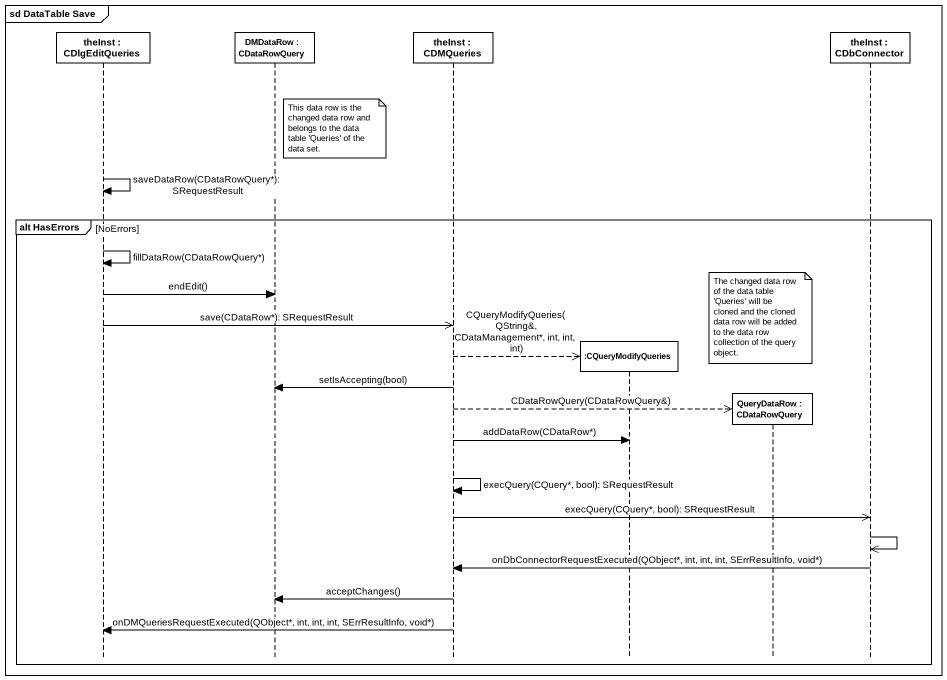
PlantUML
@startuml
mainframe sd DataTable Save
hide footbox
participant "theInst : CDlgEditQueries" as theInst
participant "DMDataRow : CDataRowQuery" as DMDataRow
participant "theInst : CDMQueries" as theInst_2
participant ":CQueryModifyQueries" as CQueryModifyQueries
participant "QueryDataRow : CDataRowQuery" as QueryDataRow
participant "theInst : CDbConnector" as theInst_3

note right of DMDataRow : This data row is the changed data row and belongs to the data table 'Queries' of the data set.
theInst -> theInst : saveDataRow(CDataRowQuery*): SRequestResult
group alt HasErrors [NoErrors]
  theInst -> theInst : fillDataRow(CDataRowQuery*)
  theInst -> DMDataRow : endEdit()
  note over QueryDataRow : The changed data row of the data table 'Queries' will be cloned and the cloned data row will be added to the data row collection of the query object.
  theInst ->> theInst_2 : save(CDataRow*): SRequestResult
  theInst_2 -->> CQueryModifyQueries ** : CQueryModifyQueries(QString&, CDataManagement*, int, int, int)
  theInst_2 -> DMDataRow : setIsAccepting(bool)
  theInst_2 -->> QueryDataRow ** : CDataRowQuery(CDataRowQuery&)
  theInst_2 -> CQueryModifyQueries : addDataRow(CDataRow*)
  theInst_2 -> theInst_2 : execQuery(CQuery*, bool): SRequestResult
  theInst_2 ->> theInst_3 : execQuery(CQuery*, bool): SRequestResult
  theInst_3 ->> theInst_3
  theInst_3 -> theInst_2 : onDbConnectorRequestExecuted(QObject*, int, int, int, SErrResultInfo, void*)
  theInst_2 -> DMDataRow : acceptChanges()
  theInst_2 -> theInst : onDMQueriesRequestExecuted(QObject*, int, int, int, SErrResultInfo, void*)
end
@enduml
